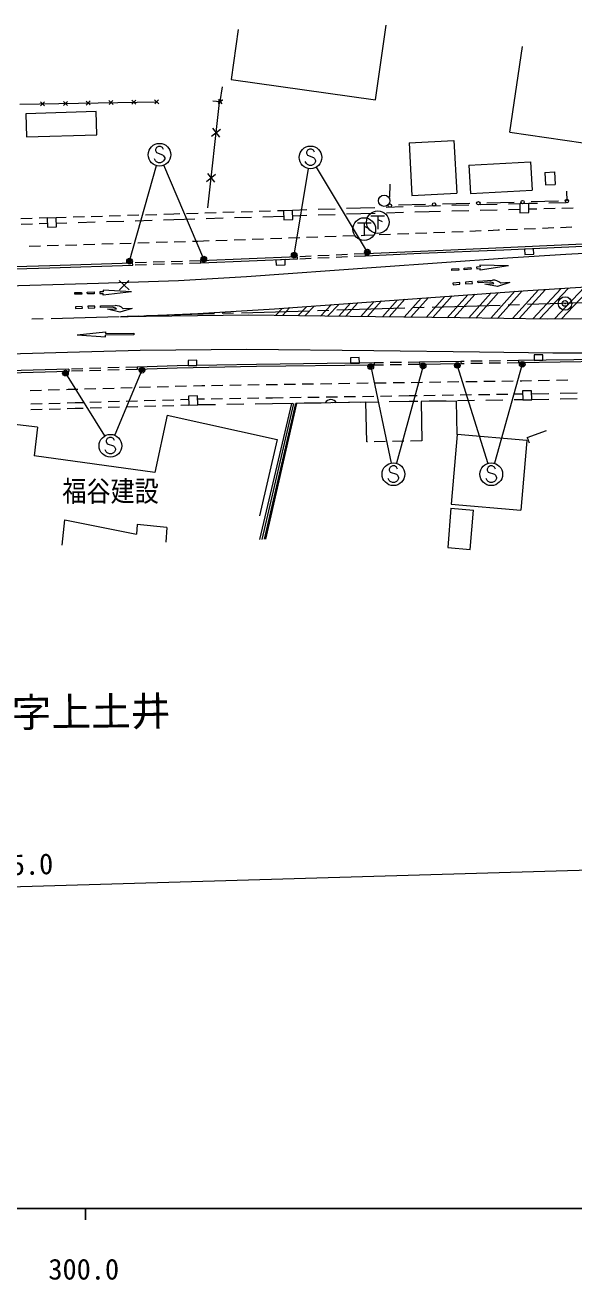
# Model space of a CAD drawing. Units: millimetres, scale not verified. Extents: x 40000 to 680000, y 20000 to 380000.
# Drawn here: x 362675 to 411050, y 198715 to 309351 of the extents above; entities that cross this region are included whole.
import ezdxf
from ezdxf.enums import TextEntityAlignment as Align

# ---------------------------------------------------------------- set-up
doc = ezdxf.new("R2010")
doc.units = ezdxf.units.MM
doc.header["$LTSCALE"] = 1000
doc.header["$PDMODE"] = 32
doc.header["$PDSIZE"] = 500
for name, color, linetype, lineweight in [('M-BGD', 7, 'Continuous', 13), ('M-BGD-EXST', 7, 'Continuous', 13), ('M-BMK', 2, 'Continuous', 13), ('M-BMK-HTXT', 7, 'Continuous', 13), ('M-BMK-SRVR', 3, 'Continuous', 13), ('M-STR-HTXT', 7, 'Continuous', 13), ('M-STR-STRC', 7, 'Continuous', 13), ('M-TTL-BAND', 7, 'Continuous', 25)]:
    doc.layers.add(name, color=color, linetype=linetype, lineweight=lineweight)
doc.styles.add('ＭＳ ゴシック', font='')
doc.styles.add('ＭＳ Ｐゴシック', font='')
doc.styles.get('ＭＳ ゴシック').set_extended_font_data('MS Gothic')
doc.styles.get('ＭＳ Ｐゴシック').set_extended_font_data('MS PGothic')

msp = doc.modelspace()

# ---------------------------------------------------------------- linework, layer by layer
at = {"layer": 'M-BGD'}
for p, q in [((381450, 308965), (380831, 304552)), ((405408, 299908), (406510, 307451)), ((379879, 302604), (380067, 303921)), ((362202, 302365), (374273, 302594)), ((364034, 302577), (364394, 302230)), ((364387, 302583), (364040, 302223)), ((366045, 302615), (366406, 302268)), ((366399, 302621), (366052, 302261)), ((368057, 302653), (368417, 302306)), ((368411, 302659), (368064, 302299)), ((370069, 302691), (370429, 302344)), ((370422, 302698), (370076, 302337)), ((372081, 302729), (372441, 302382)), ((372434, 302736), (372087, 302375)), ((374092, 302767), (374453, 302420)), ((374446, 302774), (374099, 302414)), ((378771, 293227), (379807, 302517)), ((379228, 302670), (379879, 302604)), ((379680, 302454), (380079, 302754)), ((380077, 302758), (379682, 302450)), ((380033, 302407), (379726, 302801)), ((379729, 302804), (380030, 302404)), ((379120, 299547), (379901, 300172)), ((379199, 300250), (379823, 299469)), ((405408, 299908), (413480, 298729)), ((396527, 298969), (400471, 299181)), ((396527, 298969), (396776, 294326)), ((400471, 299181), (400720, 294538)), ((401790, 296999), (407232, 297291)), ((401790, 296999), (401924, 294503)), ((407232, 297291), (407366, 294795)), ((378677, 295572), (379458, 296196)), ((378755, 296275), (379380, 295494)), ((408484, 296357), (409333, 296403)), ((408484, 296357), (408543, 295259)), ((409333, 296403), (409392, 295305)), ((394839, 294191), (394860, 295329)), ((396776, 294326), (400720, 294538)), ((401924, 294503), (407366, 294795)), ((408543, 295259), (409392, 295305)), ((410404, 294712), (410432, 293842)), ((392247, 293214), (390994, 293171)), ((393511, 293250), (392247, 293214)), ((396010, 293320), (394510, 293278)), ((397977, 293522), (395575, 293460)), ((398273, 293384), (397009, 293348)), ((399277, 293411), (398273, 293384)), ((401879, 293622), (399476, 293560)), ((401776, 293479), (400276, 293438)), ((404275, 293547), (402776, 293506)), ((405781, 293722), (403378, 293661)), ((406279, 293601), (405275, 293574)), ((407831, 293629), (407071, 293610)), ((409682, 293823), (407280, 293761)), ((410331, 293694), (408831, 293655)), ((410992, 293211), (409993, 293185)), ((363304, 292307), (362304, 292277)), ((364616, 292346), (363903, 292324)), ((366300, 292385), (365416, 292358)), ((367900, 292435), (366900, 292404)), ((369499, 292485), (368499, 292453)), ((371098, 292534), (370099, 292503)), ((372697, 292584), (371698, 292553)), ((373862, 292120), (372362, 292073)), ((374297, 292634), (373297, 292603)), ((375796, 292180), (374861, 292151)), ((375781, 292680), (374896, 292653)), ((376317, 292697), (375781, 292680)), ((377634, 292237), (375796, 292180)), ((377916, 292746), (376916, 292715)), ((379515, 292796), (378516, 292765)), ((380133, 292315), (378633, 292268)), ((381114, 292846), (380115, 292815)), ((382632, 292392), (381132, 292346)), ((382713, 292895), (381714, 292864)), ((384313, 292945), (383313, 292914)), ((385469, 292480), (383631, 292423)), ((385448, 292980), (384912, 292963)), ((387496, 293049), (386243, 293005)), ((387514, 292549), (386263, 292506)), ((389995, 293136), (388496, 293084)), ((390013, 292636), (388514, 292584)), ((392263, 292714), (391012, 292671)), ((393525, 292750), (392263, 292714)), ((396024, 292820), (394525, 292778)), ((398286, 292884), (397024, 292849)), ((399289, 292911), (398286, 292884)), ((401788, 292979), (400289, 292938)), ((404288, 293047), (402788, 293006)), ((406290, 293101), (405287, 293074)), ((407793, 293128), (407082, 293110)), ((409393, 293170), (408393, 293144)), ((363318, 291807), (362319, 291777)), ((364631, 291846), (363918, 291825)), ((366365, 291887), (365430, 291858)), ((368864, 291965), (367365, 291918)), ((371363, 292042), (369864, 291996)), ((395487, 290937), (396486, 290976)), ((397086, 291000), (398085, 291039)), ((398685, 291063), (399684, 291102)), ((400283, 291126), (401283, 291165)), ((401882, 291189), (402881, 291228)), ((403481, 291252), (404370, 291287)), ((404370, 291287), (404480, 291292)), ((405080, 291317), (406079, 291359)), ((406678, 291385), (407677, 291427)), ((408277, 291453), (409276, 291495)), ((409875, 291517), (410875, 291552)), ((363029, 289862), (364028, 289892)), ((364628, 289910), (365627, 289941)), ((366227, 289959), (367227, 289989)), ((367826, 290007), (368826, 290037)), ((369426, 290055), (370425, 290085)), ((371025, 290103), (372025, 290133)), ((372624, 290151), (373624, 290181)), ((374224, 290199), (375223, 290230)), ((375823, 290248), (376822, 290278)), ((377422, 290296), (377898, 290310)), ((377898, 290310), (378898, 290345)), ((379497, 290366), (380497, 290401)), ((381096, 290422), (382096, 290457)), ((382695, 290477), (383695, 290512)), ((384294, 290533), (385294, 290568)), ((385893, 290589), (386893, 290624)), ((387492, 290645), (388492, 290680)), ((389091, 290701), (390091, 290736)), ((390690, 290756), (391690, 290791)), ((392290, 290812), (392594, 290823)), ((392594, 290823), (393289, 290850)), ((393888, 290874), (394888, 290913)), ((386676, 288917), (378157, 288557)), ((386685, 288717), (386676, 288917)), ((387884, 288972), (386885, 288927)), ((387893, 288772), (386894, 288727)), ((389482, 289044), (388483, 288999)), ((389491, 288844), (388492, 288799)), ((391081, 289116), (390082, 289071)), ((391090, 288916), (390091, 288871)), ((392679, 289187), (391680, 289142)), ((392688, 288988), (391689, 288943)), ((392688, 288988), (392679, 289187)), ((372160, 288186), (372155, 288386)), ((373361, 288420), (372362, 288391)), ((373367, 288220), (372368, 288192)), ((374961, 288466), (373961, 288437)), ((374966, 288266), (373967, 288237)), ((376560, 288512), (375560, 288483)), ((376566, 288312), (375566, 288283)), ((378159, 288557), (377160, 288529)), ((378165, 288357), (377166, 288329)), ((378165, 288357), (378157, 288557)), ((386685, 288717), (378165, 288357)), ((371834, 286001), (370979, 286837)), ((370996, 285996), (371827, 286846)), ((367260, 282048), (369757, 282311)), ((369757, 282311), (369759, 282161)), ((367260, 282048), (369764, 281861)), ((369764, 281861), (369761, 282011)), ((366536, 279022), (351924, 278590)), ((366542, 278822), (351930, 278390)), ((366536, 279022), (366542, 278822)), ((367754, 279057), (366755, 279028)), ((367760, 278857), (366760, 278828)), ((369353, 279102), (368354, 279074)), ((369359, 278902), (368360, 278874)), ((370953, 279147), (369953, 279119)), ((370958, 278947), (369959, 278919)), ((372552, 279192), (371553, 279164)), ((372558, 278992), (371558, 278964)), ((372552, 279192), (372559, 278992)), ((394253, 279580), (393446, 279567)), ((393446, 279567), (393449, 279367)), ((394256, 279380), (393449, 279367)), ((395853, 279604), (394853, 279589)), ((395856, 279404), (394856, 279389)), ((397453, 279629), (396453, 279613)), ((397456, 279429), (396456, 279413)), ((401096, 279692), (397453, 279629)), ((397453, 279629), (397457, 279429)), ((401100, 279492), (397457, 279429)), ((401377, 279696), (401096, 279692)), ((401096, 279692), (401100, 279492)), ((401380, 279496), (401100, 279492)), ((402976, 279721), (401977, 279706)), ((402980, 279521), (401980, 279506)), ((404576, 279747), (403576, 279731)), ((404579, 279547), (403580, 279531)), ((406176, 279772), (405176, 279756)), ((406179, 279572), (405179, 279556)), ((406176, 279772), (406179, 279572)), ((385512, 277684), (386511, 277699)), ((387111, 277708), (388111, 277723)), ((388711, 277732), (389711, 277747)), ((390311, 277756), (391311, 277771)), ((391911, 277780), (392911, 277795)), ((393511, 277804), (394511, 277819)), ((395111, 277828), (396110, 277842)), ((396710, 277851), (397710, 277866)), ((398310, 277875), (399310, 277890)), ((399910, 277899), (400910, 277914)), ((401510, 277923), (402510, 277937)), ((403110, 277946), (404110, 277961)), ((404709, 277970), (405709, 277985)), ((406309, 277994), (406451, 277996)), ((406451, 277996), (407309, 278011)), ((407909, 278021), (408909, 278038)), ((409509, 278048), (410509, 278065)), ((363119, 277141), (364118, 277169)), ((364718, 277187), (365718, 277215)), ((366317, 277233), (366481, 277237)), ((366481, 277237), (367317, 277261)), ((367917, 277278), (368916, 277307)), ((369516, 277324), (370516, 277353)), ((371115, 277370), (372115, 277399)), ((372715, 277416), (373714, 277445)), ((374314, 277462), (375314, 277491)), ((375913, 277508), (376913, 277537)), ((377513, 277554), (378248, 277575)), ((378248, 277575), (378512, 277579)), ((379112, 277588), (380112, 277603)), ((380712, 277612), (381712, 277627)), ((382312, 277636), (383312, 277651)), ((383912, 277660), (384912, 277675)), ((393408, 276603), (392408, 276587)), ((395008, 276629), (394008, 276613)), ((396532, 276653), (395608, 276638)), ((397233, 276664), (396532, 276653)), ((398833, 276689), (397833, 276673)), ((400432, 276714), (399433, 276699)), ((402032, 276740), (401032, 276724)), ((403632, 276765), (402632, 276749)), ((405232, 276790), (404232, 276774)), ((406533, 276811), (405832, 276800)), ((408839, 276844), (407327, 276814)), ((411338, 276894), (409839, 276864)), ((364169, 275950), (363170, 275922)), ((365768, 275995), (364769, 275967)), ((365786, 275495), (364786, 275467)), ((367078, 276032), (366368, 276012)), ((367093, 275532), (366385, 275512)), ((367784, 276053), (367078, 276032)), ((367801, 275554), (367093, 275532)), ((369383, 276102), (368383, 276072)), ((369400, 275602), (368400, 275572)), ((370982, 276150), (369983, 276120)), ((370999, 275650), (370000, 275620)), ((372582, 276198), (371582, 276168)), ((372598, 275699), (371599, 275668)), ((374181, 276247), (373181, 276216)), ((374198, 275747), (373198, 275717)), ((375780, 276295), (374781, 276265)), ((375797, 275795), (374797, 275765)), ((377086, 276334), (376380, 276313)), ((377105, 275835), (376397, 275813)), ((378483, 276367), (377880, 276358)), ((379446, 275883), (377899, 275858)), ((380083, 276393), (379083, 276377)), ((381946, 275922), (380446, 275898)), ((381682, 276418), (380683, 276402)), ((383282, 276443), (382282, 276427)), ((384492, 275962), (382946, 275937)), ((386152, 275988), (383336, 264001)), ((383569, 264008), (386369, 275992)), ((386496, 275994), (383752, 264013)), ((386599, 275995), (383855, 264016)), ((384485, 276462), (383882, 276452)), ((385409, 276476), (384485, 276462)), ((386267, 275990), (384492, 275962)), ((387009, 276502), (386009, 276486)), ((388766, 276030), (387267, 276006)), ((388609, 276527), (387609, 276511)), ((390208, 276553), (389208, 276537)), ((391266, 276069), (389766, 276045)), ((391808, 276578), (390808, 276562)), ((393766, 276109), (392266, 276085)), ((396540, 276153), (394766, 276125)), ((397292, 276165), (396540, 276153)), ((399791, 276204), (398292, 276181)), ((402291, 276244), (400791, 276220)), ((404791, 276283), (403291, 276259)), ((406543, 276311), (405791, 276299)), ((408850, 276345), (407337, 276314)), ((411350, 276395), (409850, 276365)), ((363769, 273887), (358193, 274539)), ((364186, 275450), (363187, 275422)), ((375211, 274954), (374097, 269893)), ((363769, 273887), (363473, 271360)), ((406930, 272981), (408638, 273607)), ((392851, 272601), (392790, 272600)), ((394450, 272628), (393450, 272611)), ((396050, 272655), (395050, 272638)), ((397650, 272681), (396650, 272665)), ((406901, 272728), (406378, 266591)), ((406930, 272981), (407102, 272512)), ((374097, 269893), (363473, 271360)), ((400216, 266763), (399926, 263291)), ((400216, 266763), (402209, 266596)), ((400242, 267110), (406378, 266591)), ((365950, 263486), (366175, 265737)), ((366175, 265737), (372483, 264457)), ((401919, 263125), (402209, 266596)), ((372544, 265305), (372483, 264457)), ((375182, 265042), (372544, 265305)), ((375182, 265042), (375089, 263757)), ((399926, 263291), (401919, 263125))]:
    msp.add_line(p, q, dxfattribs=at)
for points in [[(380831, 304552), (393574, 302765), (394497, 309351)], [(413126, 290090), (404858, 289714), (397543, 289400), (392679, 289187)], [(413135, 289891), (404867, 289514), (397552, 289200), (392688, 288988)], [(358764, 287982), (364855, 288161), (372155, 288386)], [(358770, 287782), (364861, 287961), (372160, 288186)], [(369759, 282161), (372259, 282199), (372261, 282049), (369761, 282011)], [(433001, 280460), (425687, 280246), (413494, 279878), (406176, 279772)], [(433007, 280260), (425693, 280046), (413499, 279678), (406179, 279572)], [(393446, 279567), (383081, 279436), (376074, 279306), (372552, 279192)], [(393449, 279367), (383085, 279236), (376079, 279106), (372559, 278992)], [(392790, 272600), (392700, 276091), (386541, 275992)], [(400761, 273251), (400714, 276204), (397582, 276164), (397650, 272681)], [(375211, 274954), (384893, 272822), (383335, 266080)], [(406901, 272728), (400761, 273251), (400242, 267110)]]:
    msp.add_lwpolyline(points, dxfattribs=at)
for points in [[(362797, 299490), (368993, 299688), (368928, 301727), (362733, 301529)], [(407089, 292822), (407071, 293614), (406279, 293596), (406297, 292804)], [(365439, 291566), (365416, 292366), (364616, 292342), (364640, 291543)], [(386275, 292218), (386243, 293012), (385448, 292979), (385481, 292185)], [(406725, 289132), (407520, 289168), (407499, 289633), (406704, 289597)], [(384803, 288189), (385607, 288223), (385588, 288669), (384784, 288635)], [(392134, 280033), (391356, 280025), (391362, 279550), (392139, 279558)], [(408316, 280290), (407540, 280280), (407546, 279792), (408323, 279802)], [(377811, 279802), (377036, 279787), (377045, 279333), (377820, 279347)], [(377869, 276659), (377074, 276629), (377105, 275834), (377899, 275865)], [(407321, 277115), (406527, 277099), (406543, 276305), (407337, 276321)]]:
    msp.add_lwpolyline(points, close=True, dxfattribs=at)
for centre, radius in [((394324, 293868), 500), ((394324, 293868), 500), ((394825, 293441), 150), ((398727, 293541), 150), ((402628, 293641), 150), ((406530, 293742), 150), ((410432, 293842), 150)]:
    msp.add_circle(centre, radius, dxfattribs=at)
msp.add_arc((389625, 275775), 567, 28.99734, 152.85237, dxfattribs=at)
at = {"layer": 'M-BGD-EXST'}
for p, q in [((393163, 292521), (394363, 292521)), ((393163, 292521), (394363, 292521)), ((393763, 292521), (393763, 291371)), ((393763, 292521), (393763, 291371)), ((393763, 292221), (394163, 292021)), ((393763, 292221), (394163, 292021)), ((391968, 291915), (393168, 291915)), ((391968, 291915), (393168, 291915)), ((392568, 291915), (392568, 290765)), ((392568, 291915), (392568, 290765)), ((392568, 291615), (392968, 291415)), ((392568, 291615), (392968, 291415))]:
    msp.add_line(p, q, dxfattribs=at)
for centre in [(392568, 291365), (392568, 291365), (393763, 291971), (393763, 291971)]:
    msp.add_circle(centre, 1000, dxfattribs=at)
at = {"layer": 'M-BMK'}
for p, q in [((396152, 284389), (390155, 284211)), ((397852, 284439), (396852, 284409)), ((404549, 284637), (398551, 284459)), ((406248, 284687), (405248, 284658)), ((412945, 284885), (406948, 284708)), ((364266, 283445), (363267, 283416)), ((370963, 283643), (364966, 283466)), ((372663, 283694), (371663, 283664)), ((379360, 283892), (373362, 283714)), ((381059, 283942), (380059, 283913)), ((387756, 284140), (381759, 283963)), ((389455, 284190), (388456, 284161))]:
    msp.add_line(p, q, dxfattribs=at)
at = {"layer": 'M-BMK-SRVR'}
msp.add_circle((410268, 284806), 600, dxfattribs=at)
msp.add_point((410268, 284806), dxfattribs=at)
at = {"layer": 'M-STR-HTXT'}
for p, q in [((371878, 288527), (374254, 296965)), ((378425, 288718), (374914, 297005)), ((386394, 289063), (387667, 296717)), ((392843, 289331), (388350, 296821)), ((372976, 278915), (370590, 273210)), ((393142, 279235), (394936, 270719)), ((397758, 279299), (395408, 270727)), ((400775, 279350), (403469, 270705)), ((406500, 279441), (404042, 270725)), ((366235, 278662), (369659, 273127)), ((450024, 235960), (297179, 231439))]:
    msp.add_line(p, q, dxfattribs=at)
for centre, radius in [((378425, 288718), 150), ((378425, 288718), 120), ((378425, 288718), 90), ((378425, 288718), 60), ((386394, 289063), 150), ((386394, 289063), 120), ((386394, 289063), 90), ((386394, 289063), 60), ((386394, 289063), 30), ((386394, 289063), 20), ((392843, 289331), 150), ((392843, 289331), 120), ((392843, 289331), 90), ((392843, 289331), 60), ((392843, 289331), 30), ((392843, 289331), 20), ((371878, 288527), 150), ((371878, 288527), 120), ((371878, 288527), 90), ((371878, 288527), 60), ((371878, 288527), 30), ((371878, 288527), 20), ((378425, 288718), 30), ((378425, 288718), 20), ((366235, 278662), 150), ((372976, 278915), 150), ((372976, 278915), 120), ((372976, 278915), 90), ((372976, 278915), 60), ((372976, 278915), 30), ((372976, 278915), 20), ((393142, 279235), 150), ((393142, 279235), 120), ((393142, 279235), 90), ((393142, 279235), 60), ((393142, 279235), 30), ((393142, 279235), 20), ((397758, 279299), 150), ((397758, 279299), 120), ((397758, 279299), 90), ((397758, 279299), 60), ((397758, 279299), 30), ((397758, 279299), 20), ((400775, 279350), 150), ((400775, 279350), 120), ((400775, 279350), 90), ((400775, 279350), 60), ((400775, 279350), 30), ((400775, 279350), 20), ((406500, 279441), 150), ((406500, 279441), 120), ((406500, 279441), 90), ((406500, 279441), 60), ((406500, 279441), 30), ((406500, 279441), 20), ((366235, 278662), 120), ((366235, 278662), 90), ((366235, 278662), 60), ((366235, 278662), 30), ((366235, 278662), 20)]:
    msp.add_circle(centre, radius, dxfattribs=at)
for p in [(371878, 288527), (378425, 288718), (386394, 289063), (392843, 289331), (366235, 278662), (372976, 278915), (393142, 279235), (397758, 279299), (400775, 279350), (406500, 279441)]:
    msp.add_point(p, dxfattribs=at)
at = {"layer": 'M-STR-STRC'}
for p, q in [((374252, 298561), (374161, 298380)), ((374161, 298380), (374161, 298289)), ((374161, 298289), (374252, 298107)), ((374434, 298652), (374252, 298561)), ((374252, 298107), (374797, 297925)), ((374616, 298652), (374434, 298652)), ((374797, 298561), (374616, 298652)), ((374888, 298380), (374797, 298561)), ((374797, 297925), (374888, 297834)), ((374888, 297834), (374979, 297652)), ((374979, 297652), (374979, 297561)), ((387556, 298325), (387465, 298143)), ((387465, 298143), (387465, 298052)), ((387465, 298052), (387556, 297871)), ((387738, 298416), (387556, 298325)), ((387556, 297871), (388102, 297689)), ((387920, 298416), (387738, 298416)), ((388102, 298325), (387920, 298416)), ((388193, 298143), (388102, 298325)), ((388102, 297689), (388193, 297598)), ((374161, 297380), (374070, 297561)), ((374252, 297289), (374161, 297380)), ((374434, 297198), (374252, 297289)), ((374616, 297198), (374434, 297198)), ((374797, 297289), (374616, 297198)), ((374888, 297380), (374797, 297289)), ((374979, 297561), (374888, 297380)), ((387465, 297143), (387374, 297325)), ((387556, 297052), (387465, 297143)), ((387738, 296961), (387556, 297052)), ((387920, 296961), (387738, 296961)), ((388102, 297052), (387920, 296961)), ((388193, 297143), (388102, 297052)), ((388193, 297598), (388284, 297416)), ((388284, 297325), (388193, 297143)), ((388284, 297416), (388284, 297325)), ((405276, 288136), (402766, 288180)), ((402766, 288180), (402777, 288031)), ((402799, 287732), (402788, 287881)), ((405276, 288136), (402799, 287732)), ((405401, 286668), (404604, 286611)), ((372061, 285841), (369555, 285993)), ((369555, 285993), (369560, 285843)), ((369568, 285543), (369564, 285693)), ((372061, 285841), (369568, 285543)), ((400308, 285478), (398610, 283569)), ((401687, 285579), (399871, 283553)), ((402333, 285626), (400468, 283545)), ((403770, 285730), (401795, 283527)), ((404416, 285777), (402392, 283519)), ((405853, 285882), (403719, 283501)), ((406499, 285929), (404316, 283493)), ((407922, 286018), (405643, 283476)), ((408550, 286044), (406240, 283468)), ((409939, 286135), (407422, 283452)), ((410568, 286148), (408031, 283444)), ((411983, 286254), (409342, 283438)), ((412599, 286252), (409962, 283441)), ((372123, 284369), (371324, 284346)), ((385351, 284392), (384758, 283748)), ((386007, 284440), (385363, 283740)), ((387506, 284548), (386709, 283723)), ((388179, 284597), (387327, 283716)), ((389675, 284706), (388701, 283698)), ((390347, 284755), (389319, 283690)), ((391361, 284828), (390336, 283677)), ((392006, 284875), (390932, 283670)), ((393438, 284979), (392256, 283653)), ((394082, 285026), (392852, 283645)), ((395514, 285130), (394176, 283628)), ((396158, 285177), (394772, 283620)), ((397590, 285281), (396095, 283603)), ((398235, 285328), (396691, 283595)), ((399664, 285432), (398015, 283577)), ((369921, 272898), (369830, 272716)), ((369830, 272716), (369830, 272625)), ((369830, 272625), (369921, 272444)), ((370103, 272989), (369921, 272898)), ((369921, 272444), (370467, 272262)), ((370285, 272989), (370103, 272989)), ((370467, 272898), (370285, 272989)), ((370558, 272716), (370467, 272898)), ((370467, 272262), (370558, 272171)), ((370558, 272171), (370648, 271989)), ((369830, 271716), (369739, 271898)), ((369921, 271625), (369830, 271716)), ((370103, 271535), (369921, 271625)), ((370285, 271535), (370103, 271535)), ((370467, 271625), (370285, 271535)), ((370558, 271716), (370467, 271625)), ((370648, 271898), (370558, 271716)), ((370648, 271989), (370648, 271898)), ((394868, 270386), (394777, 270204)), ((394777, 270204), (394777, 270113)), ((394777, 270113), (394868, 269931)), ((395050, 270477), (394868, 270386)), ((395231, 270477), (395050, 270477)), ((395413, 270386), (395231, 270477)), ((395504, 270204), (395413, 270386)), ((403494, 270386), (403403, 270204)), ((403403, 270204), (403403, 270113)), ((403403, 270113), (403494, 269931)), ((403676, 270477), (403494, 270386)), ((403857, 270477), (403676, 270477)), ((404039, 270386), (403857, 270477)), ((404130, 270204), (404039, 270386)), ((394777, 269204), (394686, 269386)), ((394868, 269113), (394777, 269204)), ((394868, 269931), (395413, 269749)), ((395050, 269022), (394868, 269113)), ((395231, 269022), (395050, 269022)), ((395413, 269113), (395231, 269022)), ((395413, 269749), (395504, 269659)), ((395504, 269204), (395413, 269113)), ((395504, 269659), (395595, 269477)), ((395595, 269386), (395504, 269204)), ((395595, 269477), (395595, 269386)), ((403403, 269204), (403312, 269386)), ((403494, 269113), (403403, 269204)), ((403494, 269931), (404039, 269749)), ((403676, 269022), (403494, 269113)), ((403857, 269022), (403676, 269022)), ((404039, 269113), (403857, 269022)), ((404039, 269749), (404130, 269659)), ((404130, 269204), (404039, 269113)), ((404130, 269659), (404221, 269477)), ((404221, 269386), (404130, 269204)), ((404221, 269477), (404221, 269386))]:
    msp.add_line(p, q, dxfattribs=at)
for points in [[(350522, 286035), (359041, 286304), (369141, 286592), (376187, 286839), (382176, 287179), (393628, 287996), (405186, 288832), (410339, 289158), (415760, 289435), (424326, 289717), (437016, 290106), (438003, 290245), (438882, 290631), (439638, 291249), (440145, 291981), (440543, 292984), (440899, 294579), (441056, 296257), (441099, 298615)], [(400893, 287744), (400294, 287701), (400283, 287850), (400882, 287894), (400893, 287744), (400294, 287701), (400283, 287850), (400882, 287894)], [(402777, 288031), (402478, 288009), (402489, 287860), (402788, 287881)], [(400404, 286457), (401002, 286501), (400991, 286650), (400393, 286607), (400404, 286457), (401002, 286501)], [(401501, 286537), (402099, 286580), (402088, 286730), (401490, 286686), (401501, 286537), (402099, 286580)], [(403638, 286691), (402598, 286616), (402587, 286766), (403870, 286858)], [(405401, 286668), (404326, 286290), (403207, 286510), (404005, 286567)], [(367665, 285638), (367065, 285620), (367061, 285770), (367660, 285788), (367665, 285638), (367065, 285620), (367061, 285770), (367660, 285788)], [(369560, 285843), (369260, 285834), (369264, 285684), (369564, 285693)], [(371077, 283639), (377915, 283928), (384650, 284341), (396821, 285225), (406977, 285964), (412144, 286263)], [(367121, 284373), (367721, 284391), (367716, 284540), (367117, 284523), (367121, 284373), (367721, 284391)], [(368220, 284405), (368820, 284423), (368816, 284573), (368216, 284555), (368220, 284405), (368820, 284423)], [(370362, 284468), (369320, 284437), (369316, 284587), (370601, 284625)], [(372123, 284369), (371032, 284037), (369924, 284305), (370724, 284328)], [(438907, 284155), (430907, 283914), (420741, 283614), (416120, 283476), (408733, 283434), (401022, 283537), (393565, 283636), (382395, 283778), (371077, 283639)], [(433851, 284024), (430907, 283914), (420741, 283614), (416120, 283476), (408733, 283434), (401022, 283537), (393565, 283636), (382395, 283778), (371077, 283639)], [(340426, 279745), (351923, 280097), (366407, 280518), (372809, 280693), (382223, 280783), (393411, 280649), (402743, 280531), (409205, 280449), (413502, 280455), (420802, 280615), (426675, 280793)]]:
    msp.add_lwpolyline(points, dxfattribs=at)
for points in [[(401979, 287973), (401990, 287823), (401391, 287780), (401381, 287930)], [(368760, 285820), (368764, 285670), (368165, 285652), (368160, 285802)]]:
    msp.add_lwpolyline(points, close=True, dxfattribs=at)
for centre in [(374525, 297925), (387829, 297689), (370194, 272262), (395140, 269749), (403766, 269749)]:
    msp.add_circle(centre, 1000, dxfattribs=at)
for centre, radius, start, end in [((403674, 286193), 500, 48.5641, 94.13711), ((403942, 285861), 1000, 48.5641, 94.13711), ((370377, 283968), 500, 46.10468, 91.67769), ((370630, 283625), 1000, 46.10468, 91.67769)]:
    msp.add_arc(centre, radius, start, end, dxfattribs=at)
at = {"layer": 'M-TTL-BAND'}
for p, q in [((40000, 205000), (579000, 205000)), ((368000, 205000), (368000, 204000))]:
    msp.add_line(p, q, dxfattribs=at)

# ---------------------------------------------------------------- texts
at = {"layer": 'M-BGD', "style": 'ＭＳ Ｐゴシック', "width": 0.85}
msp.add_text('福谷建設', height=1833, dxfattribs=at).set_placement((365954, 266791), align=Align.BOTTOM_LEFT)
at = {"layer": 'M-BMK-HTXT', "style": 'ＭＳ ゴシック'}
msp.add_text('字上土井', height=2566, rotation=0.632, dxfattribs=at).set_placement((361509, 246679), align=Align.BOTTOM_LEFT)
at = {"layer": 'M-STR-HTXT', "style": 'ＭＳ ゴシック'}
msp.add_text('側\u3000溝\u3000L=205.0', height=1833, rotation=1.694, dxfattribs=at).set_placement((355832, 233674), align=Align.BOTTOM_CENTER)
at = {"layer": 'M-TTL-BAND', "style": 'ＭＳ ゴシック'}
msp.add_text('300.0', height=1833, dxfattribs=at).set_placement((367844, 198195), align=Align.BOTTOM_CENTER)

doc.saveas('drawing.dxf')
